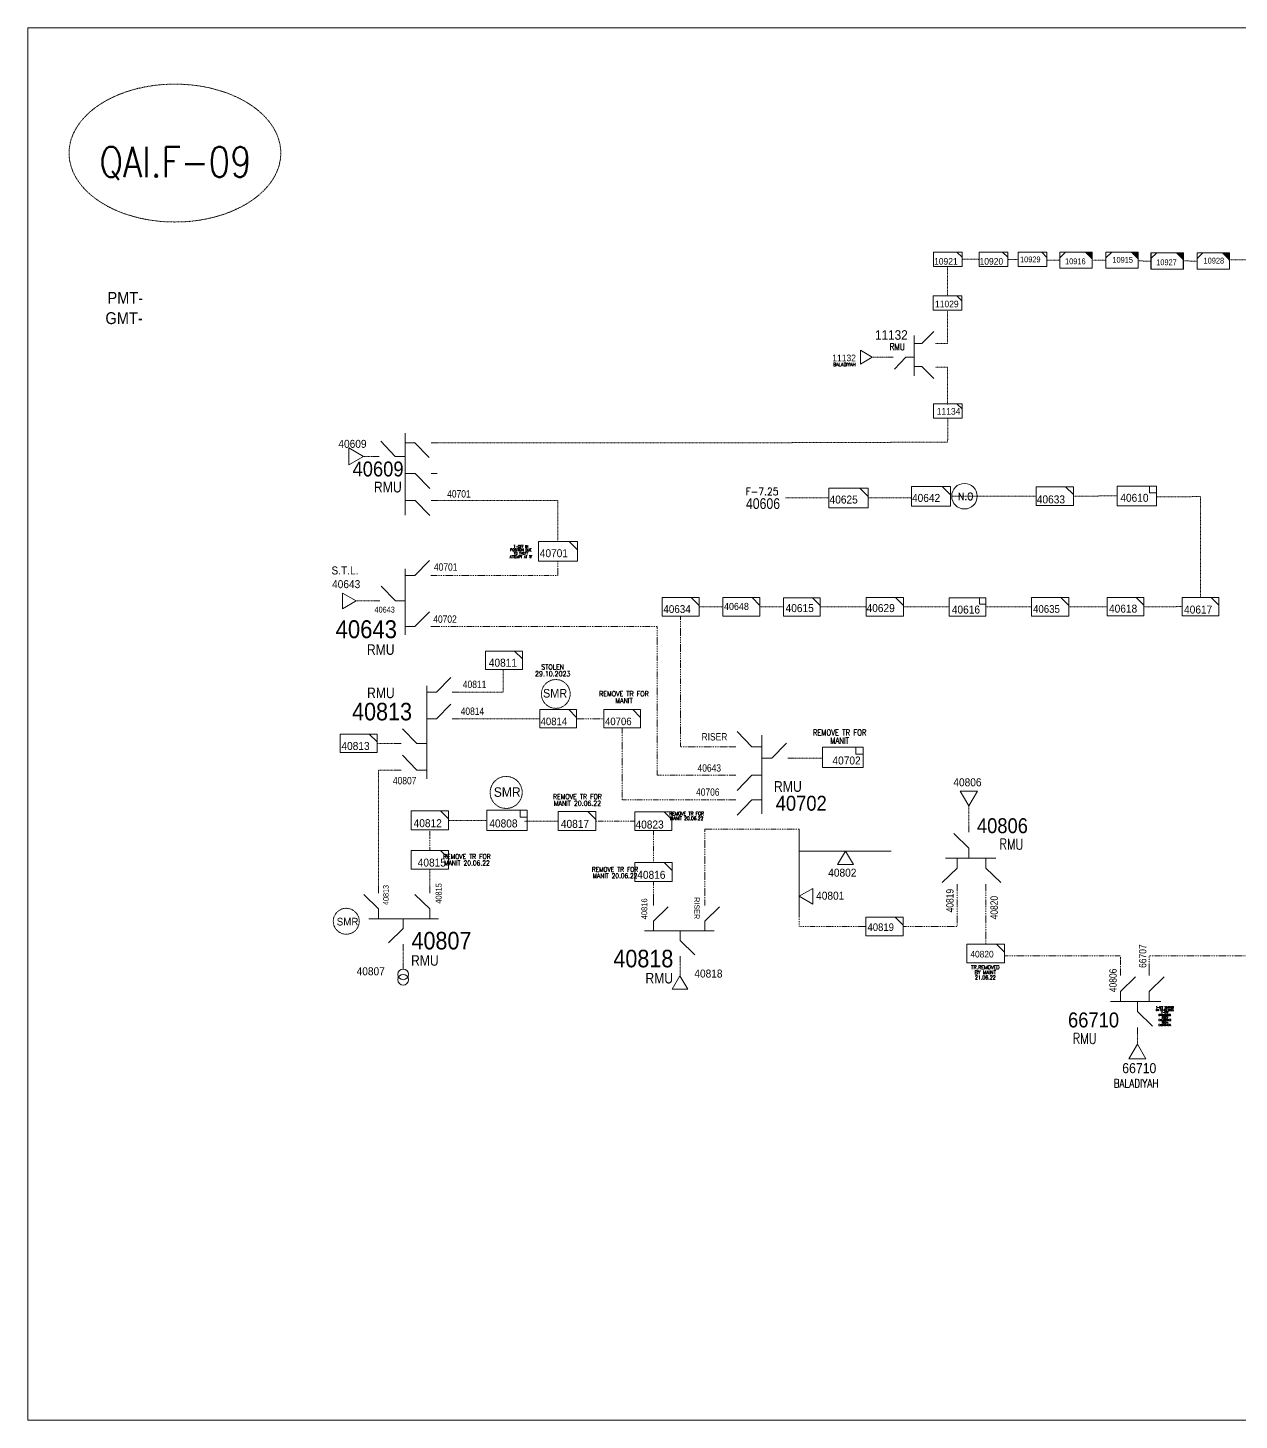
# Model space of a CAD drawing. Header units: metres. Extents: x 65984 to 144644, y -19036 to 23726.
# Drawn here: x 93882 to 94782, y 4681 to 5716 of the extents above; entities that cross this region are included whole.
import ezdxf
from ezdxf.enums import TextEntityAlignment as Align

# ---------------------------------------------------------------- set-up
doc = ezdxf.new("R2010")
doc.units = ezdxf.units.M
doc.header["$MEASUREMENT"] = 0
doc.linetypes.add('DGN Style 3', pattern=[0.013877, 0, -0.013877])
doc.linetypes.add('DGN Style 4', pattern=[1.6, 0.8, -0.4, 0, -0.4])
doc.layers.get('0').update_dxf_attribs({"color": 95, "lineweight": 40})
for name, color, linetype, lineweight in [('d_eos', 111, 'Continuous', 40), ('d_eos no', 121, 'Continuous', 40), ('d_oh branch', 94, 'Continuous', 40), ('d_switch', 95, 'Continuous', 40), ('d_tf', 1, 'Continuous', 40), ('d_tf no', 6, 'Continuous', 40), ('d_tf_200', 1, 'Continuous', 40), ('d_ug cable', 95, 'Continuous', 40), ('d_unit sub', 7, 'Continuous', 40), ('FDR  2  02', 36, 'Continuous', 40), ('FDR  2  19', 172, 'Continuous', 40), ('fedr no', 95, 'Continuous', 40), ('Level 37', 7, 'Continuous', 0), ('O H MAIN FEEDER', 4, 'Continuous', 100), ('SW N O', 114, 'Continuous', 30)]:
    doc.layers.add(name, color=color, linetype=linetype, lineweight=lineweight)
doc.styles.add('Style-Arial', font='arial.ttf')
doc.styles.add('Style-ENGINEERING', font='ENGINEERING.shx')
doc.styles.add('Style-msdefault', font='msdefault.shx')
doc.styles.add('Style-STANDARD', font='STANDARD.shx')

# ---------------------------------------------------------------- blocks, each defined once
blk = doc.blocks.new('TF3')
at = {"color": 0, "linetype": 'ByBlock', "lineweight": -2}
for p, q in [((11.3, 9), (18.3, 9)), ((18.3, 9), (18.3, 2))]:
    blk.add_line(p, q, dxfattribs=at)
at = {"color": 0, "linetype": 'ByBlock', "lineweight": -2, "flags": 128}
blk.add_lwpolyline([(18.3, 2), (11.3, 2), (11.3, 9)], dxfattribs=at)
at = {"color": 0, "linetype": 'ByBlock', "lineweight": -2}
blk.add_3dface([(-21.7, 9), (18.3, 9), (18.3, -11), (-21.7, -11)], dxfattribs=at)
blk = doc.blocks.new('*U1301')
at = {"layer": 'd_unit sub', "color": 1, "linetype": 'Continuous', "lineweight": 13}
for p, q in [((-9.2, 4.61), (9.19, 4.61)), ((-9.2, -4.58), (-9.2, 4.61)), ((9.19, 0.73), (5.31, 4.61)), ((5.97, 4.61), (9.19, 4.61)), ((9.19, 4.61), (9.19, 1.4)), ((9.19, 4.61), (9.19, -4.58)), ((9.19, -4.58), (-9.2, -4.58))]:
    blk.add_line(p, q, dxfattribs=at)
blk = doc.blocks.new('*U1220')
at = {"layer": 'd_unit sub', "color": 2, "linetype": 'Continuous', "lineweight": 13}
for p, q in [((-9.2, 4.61), (9.19, 4.61)), ((-9.2, -4.58), (-9.2, 4.61)), ((9.19, 0.73), (5.31, 4.61)), ((5.97, 4.61), (9.19, 4.61)), ((9.19, 4.61), (9.19, 1.4)), ((9.19, 4.61), (9.19, -4.58)), ((9.19, -4.58), (-9.2, -4.58))]:
    blk.add_line(p, q, dxfattribs=at)
blk = doc.blocks.new('TFU_94')
at = {"layer": 'd_tf_200', "color": 1, "linetype": 'Continuous', "lineweight": 13}
blk.add_line((0, 10), (0, 0), dxfattribs=at)
for centre in [(0, 30), (0, 20)]:
    blk.add_circle(centre, 10, dxfattribs=at)
blk = doc.blocks.new('TRA1_1602')
at = {"layer": 'd_tf', "color": 1, "linetype": 'Continuous', "lineweight": 13, "ltscale": 0.000594393, "flags": 128}
blk.add_lwpolyline([(10.1, -17), (0.1, 0), (-9.9, -17)], close=True, dxfattribs=at)
blk = doc.blocks.new('TRA1_1601')
at = {"layer": 'd_tf', "color": 1, "linetype": 'Continuous', "lineweight": 13, "ltscale": 0.000594393, "xscale": 1.000046566207833, "yscale": 1.000046566207833, "zscale": 1.000046566207833, "rotation": 180}
blk.add_blockref('TRA1_1602', (0, 0), dxfattribs=at)
blk = doc.blocks.new('TRA1_1604')
at = {"layer": 'd_tf', "color": 1, "linetype": 'Continuous', "lineweight": 13, "ltscale": 0.000594393, "flags": 128}
blk.add_lwpolyline([(10.1, -17), (0.1, 0), (-9.9, -17)], close=True, dxfattribs=at)
blk = doc.blocks.new('TRA1_1603')
at = {"layer": 'd_tf', "color": 1, "linetype": 'Continuous', "lineweight": 13, "ltscale": 0.000594393, "xscale": 1.000046566207833, "yscale": 1.000046566207833, "zscale": 1.000046566207833, "rotation": 180}
blk.add_blockref('TRA1_1604', (0, 0), dxfattribs=at)
blk = doc.blocks.new('TRA1_1606')
at = {"layer": 'd_tf', "color": 1, "linetype": 'Continuous', "lineweight": 13, "ltscale": 0.000577635, "extrusion": (0, 0, -1), "flags": 128}
blk.add_lwpolyline([(-10, -17), (0, 0), (10, -17)], close=True, dxfattribs=at)
blk = doc.blocks.new('TRA1_1605')
at = {"layer": 'd_tf', "color": 1, "linetype": 'Continuous', "lineweight": 13, "ltscale": 0.000577635, "xscale": 1.000046566207836, "yscale": 1.000046566207836, "zscale": 1.000046566207836, "rotation": 180}
blk.add_blockref('TRA1_1606', (0, 0), dxfattribs=at)
blk = doc.blocks.new('*U3155')
at = {"layer": 'd_unit sub', "color": 1, "linetype": 'Continuous', "lineweight": 13}
for p, q in [((-9.2, 4.59), (9.19, 4.59)), ((-9.2, -4.6), (-9.2, 4.59)), ((9.19, 0.71), (5.31, 4.59)), ((5.97, 4.59), (9.19, 4.59)), ((9.19, 4.59), (9.19, 1.38)), ((9.19, 4.59), (9.19, -4.6)), ((9.19, -4.6), (-9.2, -4.6))]:
    blk.add_line(p, q, dxfattribs=at)
at = {"layer": 'd_unit sub', "color": 1, "linetype": 'Continuous', "lineweight": 13, "flags": 128}
blk.add_lwpolyline([(9.19, 0.71), (9.19, 4.59), (5.31, 4.59)], close=True, dxfattribs=at)
blk = doc.blocks.new('TRA1_1608')
at = {"layer": 'd_tf', "color": 20, "linetype": 'Continuous', "lineweight": 13, "ltscale": 0.000594129, "flags": 128}
blk.add_lwpolyline([(10, -17), (0, 0), (-10, -17)], close=True, dxfattribs=at)
blk = doc.blocks.new('TRA1_1607')
at = {"layer": 'd_tf', "color": 20, "linetype": 'Continuous', "lineweight": 13, "ltscale": 0.000594129, "xscale": 1.000046566207833, "yscale": 1.000046566207833, "zscale": 1.000046566207833, "rotation": 180}
blk.add_blockref('TRA1_1608', (0, 0), dxfattribs=at)
blk = doc.blocks.new('TRA1_1610')
at = {"layer": 'd_tf', "color": 1, "linetype": 'Continuous', "lineweight": 13, "ltscale": 0.000577635, "extrusion": (0, 0, -1), "flags": 128}
blk.add_lwpolyline([(-10, -17), (0, 0), (10, -17)], close=True, dxfattribs=at)
blk = doc.blocks.new('TRA1_1609')
at = {"layer": 'd_tf', "color": 1, "linetype": 'Continuous', "lineweight": 13, "ltscale": 0.000577635, "xscale": 1.000046566207837, "yscale": 1.000046566207837, "zscale": 1.000046566207837, "rotation": 180}
blk.add_blockref('TRA1_1610', (0, 0), dxfattribs=at)
blk = doc.blocks.new('TF_8')
at = {"color": 0, "linetype": 'ByBlock', "lineweight": -2}
blk.add_line((6.3, 4.95), (9.9, 1.35), dxfattribs=at)
blk.add_3dface([(-10.1, 4.95), (9.9, 4.95), (9.9, -5.05), (-10.1, -5.05)], dxfattribs=at)
blk = doc.blocks.new('*U4229')
at = {"layer": 'FDR  2  02', "color": 1, "linetype": 'Continuous', "lineweight": 13, "flags": 128}
blk.add_lwpolyline([(8.11, 4.05), (8.11, 1.12), (5.18, 4.05)], close=True, dxfattribs=at)
at = {"layer": 'd_unit sub', "color": 1, "linetype": 'Continuous', "lineweight": 13, "xscale": 0.810848306647485, "yscale": 0.810848306647485, "zscale": 0.4828987324834715, "rotation": 359.9999999999999}
blk.add_blockref('TF_8', (0.08, 0.04), dxfattribs=at)
blk = doc.blocks.new('*U4231')
at = {"layer": 'd_unit sub', "color": 1, "linetype": 'Continuous', "lineweight": 13, "flags": 128}
for points in [[(-9.48, 1.38), (-6.07, 4.73), (-9.48, 4.73)], [(9.49, 1.32), (6.02, 4.73), (9.5, 4.73)]]:
    blk.add_lwpolyline(points, close=True, dxfattribs=at)
at = {"layer": 'd_unit sub', "color": 1, "linetype": 'Continuous', "lineweight": 13, "xscale": 0.94866334575076, "yscale": 0.94866334575076, "zscale": 0.7148278923113047, "rotation": 359.9999999999999}
blk.add_blockref('TF_8', (0.1, 0.04), dxfattribs=at)
blk = doc.blocks.new('*U4232')
at = {"layer": 'd_unit sub', "color": 1, "linetype": 'Continuous', "lineweight": 13}
for p, q in [((-9.2, 4.59), (9.19, 4.59)), ((-9.2, -4.6), (-9.2, 4.59)), ((9.19, 0.71), (5.31, 4.59)), ((5.97, 4.59), (9.19, 4.59)), ((9.19, 4.59), (9.19, 1.38)), ((9.19, 4.59), (9.19, -4.6)), ((9.19, -4.6), (-9.2, -4.6))]:
    blk.add_line(p, q, dxfattribs=at)
at = {"layer": 'd_unit sub', "color": 1, "linetype": 'Continuous', "lineweight": 13, "flags": 128}
blk.add_lwpolyline([(9.19, 0.71), (9.19, 4.59), (5.31, 4.59)], close=True, dxfattribs=at)
at = {"layer": 'd_unit sub', "color": 1, "linetype": 'Continuous', "lineweight": 13}
blk.add_solid([(9.19, 0.71), (9.19, 4.59), (5.31, 4.59)], dxfattribs=at)
blk = doc.blocks.new('*U1430')
at = {"layer": 'SW N O', "color": 3, "lineweight": 13}
blk.add_circle((0, 0), 16.8, dxfattribs=at)
at = {"layer": 'SW N O', "color": 3, "lineweight": 13, "style": 'Style-STANDARD'}
blk.add_text('N.O', height=9.6, dxfattribs=at).set_placement((1.7, -0.2), align=Align.MIDDLE_CENTER)
blk = doc.blocks.new('TRA1_1612')
at = {"layer": 'd_tf', "color": 1, "linetype": 'Continuous', "lineweight": 13, "ltscale": 0.000462108, "extrusion": (0, 0, -1), "flags": 128}
blk.add_lwpolyline([(-10, -17), (0, 0), (10, -17)], close=True, dxfattribs=at)
blk = doc.blocks.new('TRA1_1611')
at = {"layer": 'd_tf', "color": 1, "linetype": 'Continuous', "lineweight": 13, "ltscale": 0.000462108, "xscale": 1.000046566207836, "yscale": 1.000046566207836, "zscale": 1.000046566207836, "rotation": 180}
blk.add_blockref('TRA1_1612', (0, 0), dxfattribs=at)

msp = doc.modelspace()

# ---------------------------------------------------------------- linework, layer by layer
at = {"color": 1, "linetype": 'DGN Style 4', "lineweight": 13}
for p, q in [((94289.4, 5202.8), (94309.8, 5202.8)), ((94180.4, 5104.9), (94180.4, 5120.3)), ((94346.7, 5095.7), (94346.7, 5119.7)), ((94346.7, 5068.5), (94346.7, 5081.8)), ((94593.8, 5075.3), (94593.8, 5035.2))]:
    msp.add_line(p, q, dxfattribs=at)
at = {"color": 1, "linetype": 'DGN Style 4', "lineweight": 13, "flags": 128}
for points in [[(94275.7, 5319.9), (94275.7, 5309.3), (94185.5, 5309.3)], [(94403.6, 5182), (94366.9, 5182), (94366.9, 5274.1), (94366.9, 5279)], [(94185.5, 5271.3), (94349.4, 5271.3), (94349.4, 5160.7), (94403.6, 5160.7)], [(94323.4, 5195.9), (94323.4, 5142.4), (94403.6, 5142.4)], [(94303.8, 5126.7), (94332.9, 5126.7)], [(94455.1, 5120.6), (94384.9, 5120.6), (94384.9, 5068.5)], [(94572.5, 5075.3), (94572.5, 5048.2), (94532.4, 5048.2)], [(94504.5, 5048.2), (94455.1, 5048.2), (94455.1, 5055)], [(94694, 5016.3), (94694, 5026.4), (94607.8, 5026.4)]]:
    msp.add_lwpolyline(points, dxfattribs=at)
at = {"color": 240, "linetype": 'DGN Style 4', "lineweight": 13, "flags": 128}
msp.add_lwpolyline([(94978.5, 5016.3), (94978.5, 5026.4), (94715.3, 5026.4), (94715.3, 5016.3)], dxfattribs=at)
at = {"layer": 'd_eos', "color": 7, "linetype": 'Continuous', "lineweight": 13, "ltscale": 0.815647}
for p, q in [((94540.5, 5487.7), (94540.5, 5457.8)), ((94546.4, 5481.7), (94555.1, 5490.6)), ((94540.5, 5481.7), (94546.4, 5481.7)), ((94525, 5471.6), (94521.4, 5471.6)), ((94534.5, 5471.6), (94525.9, 5462.6)), ((94540.5, 5471.6), (94534.5, 5471.6)), ((94540.5, 5464.6), (94546.4, 5464.6)), ((94546.4, 5464.6), (94555.1, 5455.7))]:
    msp.add_line(p, q, dxfattribs=at)
at = {"layer": 'd_eos', "color": 7, "linetype": 'Continuous', "lineweight": 13, "ltscale": 1.019559}
for p, q in [((94162.2, 5354), (94162.1, 5415)), ((94154.7, 5397.8), (94143.9, 5409)), ((94162.1, 5407.9), (94169.6, 5407.9)), ((94169, 5408.1), (94179.9, 5396.9)), ((94181.5, 5407.9), (94186, 5407.9)), ((94142.8, 5397.8), (94138.3, 5397.8)), ((94162.1, 5397.8), (94154.7, 5397.8)), ((94162.2, 5385.2), (94169.6, 5385.2)), ((94169.6, 5385.2), (94180.4, 5374)), ((94181.5, 5385.2), (94186, 5385.2)), ((94162.2, 5365), (94169.6, 5365)), ((94169.6, 5365), (94180.4, 5353.8)), ((94181.5, 5365), (94186, 5365)), ((94420, 5182), (94409.1, 5193.2)), ((94427.4, 5132.1), (94427.4, 5190.6)), ((94408.1, 5182), (94403.6, 5182)), ((94427.4, 5182), (94420, 5182)), ((94434.8, 5173.4), (94445.7, 5184.6)), ((94427.4, 5173.4), (94434.8, 5173.4)), ((94446.7, 5173.4), (94451.2, 5173.4)), ((94408.1, 5160.7), (94403.6, 5160.7)), ((94420, 5160.7), (94409.1, 5149.5)), ((94427.4, 5160.7), (94420, 5160.7)), ((94408.1, 5142.4), (94403.6, 5142.4)), ((94420, 5142.4), (94409.1, 5131.2)), ((94427.4, 5142.4), (94420, 5142.4)), ((94581.2, 5106.6), (94570, 5117.5)), ((94581.2, 5118.5), (94581.2, 5123)), ((94581.2, 5099.2), (94581.2, 5106.6)), ((94601.4, 5099.2), (94564, 5099.2)), ((94572.5, 5099.2), (94572.5, 5091.7)), ((94593.8, 5099.2), (94593.8, 5091.7)), ((94572.5, 5091.7), (94561.3, 5080.9)), ((94593.8, 5091.7), (94605, 5080.9)), ((94572.5, 5079.9), (94572.5, 5075.3)), ((94593.8, 5079.9), (94593.8, 5075.3)), ((94694, 5011.8), (94694, 5016.3)), ((94694, 4999.9), (94705.2, 5010.8)), ((94715.3, 5011.8), (94715.3, 5016.3)), ((94715.3, 4999.9), (94726.5, 5010.8)), ((94694, 4992.5), (94694, 4999.9)), ((94715.3, 4992.5), (94715.3, 4999.9)), ((94686.5, 4992.5), (94723.9, 4992.5)), ((94706.6, 4992.5), (94706.6, 4985.1)), ((94706.6, 4985.1), (94717.8, 4974.2)), ((94706.6, 4973.2), (94706.6, 4968.7))]:
    msp.add_line(p, q, dxfattribs=at)
at = {"layer": 'd_eos', "color": 20, "linetype": 'Continuous', "lineweight": 13, "ltscale": 0.999167}
for p, q in [((94162.2, 5314.1), (94162.2, 5265.2)), ((94169.4, 5309.3), (94180.1, 5320.3)), ((94154.9, 5290.3), (94144.2, 5301.3)), ((94162.2, 5309.3), (94169.4, 5309.3)), ((94143.2, 5290.3), (94138.8, 5290.3)), ((94162.2, 5290.3), (94154.9, 5290.3)), ((94169.4, 5271.3), (94180.1, 5282.3)), ((94162.2, 5271.3), (94169.4, 5271.3))]:
    msp.add_line(p, q, dxfattribs=at)
at = {"layer": 'd_eos', "color": 36, "linetype": 'Continuous', "lineweight": 13, "ltscale": 0.999167}
for p, q in [((94181.1, 5309.3), (94185.5, 5309.3)), ((94181.1, 5271.3), (94185.5, 5271.3))]:
    msp.add_line(p, q, dxfattribs=at)
at = {"layer": 'd_eos', "color": 7, "linetype": 'Continuous', "lineweight": 13, "ltscale": 0.999167}
for p, q in [((94178.1, 5227.2), (94178.1, 5158)), ((94185.3, 5222.4), (94196, 5233.4)), ((94178.1, 5222.4), (94185.3, 5222.4)), ((94197, 5222.4), (94201.4, 5222.4)), ((94185.3, 5202.8), (94196, 5213.7)), ((94178.1, 5202.8), (94185.3, 5202.8)), ((94197, 5202.8), (94201.4, 5202.8)), ((94170.8, 5184.4), (94160.1, 5195.3)), ((94159.1, 5184.4), (94154.7, 5184.4)), ((94170.8, 5164.6), (94160.1, 5175.6)), ((94178.1, 5184.4), (94170.8, 5184.4)), ((94159.1, 5164.6), (94154.7, 5164.6)), ((94178.1, 5164.6), (94170.8, 5164.6)), ((94346.7, 5064), (94346.7, 5068.5)), ((94346.7, 5052.4), (94357.7, 5063)), ((94384.9, 5064), (94384.9, 5068.5)), ((94384.9, 5052.4), (94395.8, 5063)), ((94346.7, 5045.1), (94346.7, 5052.4)), ((94384.9, 5045.1), (94384.9, 5052.4)), ((94391.9, 5045.1), (94340.1, 5045.1)), ((94366.5, 5045.1), (94366.5, 5037.8)), ((94366.5, 5037.8), (94377.4, 5027.2)), ((94366.5, 5026.2), (94366.5, 5021.8))]:
    msp.add_line(p, q, dxfattribs=at)
at = {"layer": 'd_eos', "color": 2, "linetype": 'Continuous', "lineweight": 13, "ltscale": 0.999167}
for p, q in [((94142.3, 5061.4), (94131.3, 5072)), ((94142.3, 5073.1), (94142.3, 5077.5)), ((94180.4, 5061.4), (94169.4, 5072)), ((94180.4, 5073.1), (94180.4, 5077.5)), ((94135.2, 5054.1), (94187, 5054.1)), ((94142.3, 5054.1), (94142.3, 5061.4)), ((94160.6, 5054.1), (94160.6, 5046.9)), ((94180.4, 5054.1), (94180.4, 5061.4)), ((94160.6, 5046.9), (94149.7, 5036.2)), ((94160.6, 5035.2), (94160.6, 5030.8))]:
    msp.add_line(p, q, dxfattribs=at)
at = {"layer": 'd_oh branch', "color": 1, "linetype": 'Continuous', "lineweight": 13}
msp.add_line((94523.6, 5104.2), (94455.1, 5104.2), dxfattribs=at)
at = {"layer": 'd_ug cable', "color": 1, "linetype": 'DGN Style 3', "lineweight": 13}
for p, q in [((94565.3, 5517.2), (94565.4, 5539.1)), ((94588.8, 5544.3), (94576.3, 5544.4)), ((94617.9, 5544.2), (94610.2, 5544.2)), ((94648.9, 5543.7), (94639.4, 5543.7)), ((94683.2, 5543.7), (94673.7, 5543.7)), ((94716.7, 5543), (94707.2, 5543.1)), ((94751, 5543), (94741.5, 5543.1)), ((94774.4, 5543.9), (94790.5, 5543.9)), ((94565.3, 5481.8), (94565.4, 5505.7)), ((94556.2, 5481.8), (94565.3, 5481.8)), ((94556.4, 5464.1), (94565.5, 5464.1)), ((94565.5, 5436.5), (94565.5, 5464.1)), ((94565.5, 5408.4), (94565.6, 5426.3)), ((94445, 5366.9), (94477.2, 5366.9)), ((94506.3, 5366.9), (94538.6, 5366.9)), ((94568.6, 5368.2), (94631.3, 5368.3)), ((94659, 5368.3), (94691.6, 5368.4)), ((94720.8, 5367.7), (94753.5, 5367.9)), ((94627.9, 5286), (94594, 5286)), ((94472.5, 5173.4), (94450.6, 5173.4)), ((94222.6, 5127.2), (94194.3, 5127.2)), ((94275.9, 5126.7), (94250.5, 5126.7)), ((94180.4, 5077.5), (94180.4, 5090.9)), ((94366.5, 5011.7), (94366.5, 5021.8))]:
    msp.add_line(p, q, dxfattribs=at)
at = {"layer": 'd_ug cable', "color": 36, "linetype": 'DGN Style 3', "lineweight": 13}
for p, q in [((94753.5, 5367.9), (94753.5, 5292.9)), ((94380.8, 5285.9), (94398.3, 5286)), ((94425.9, 5286), (94443.5, 5286)), ((94470.8, 5286), (94505, 5286)), ((94655.5, 5286), (94684, 5286)), ((94711.3, 5286), (94739.8, 5286.1))]:
    msp.add_line(p, q, dxfattribs=at)
at = {"layer": 'd_ug cable', "color": 2, "linetype": 'DGN Style 3', "lineweight": 13}
msp.add_line((94160.6, 5020.7), (94160.6, 5030.8), dxfattribs=at)
at = {"layer": 'd_ug cable', "color": 1, "linetype": 'DGN Style 3', "lineweight": 13, "flags": 128}
for points in [[(94186, 5407.9), (94424.4, 5407.9), (94448.1, 5408), (94565.5, 5408.4)], [(94186, 5365), (94275.7, 5365), (94275.7, 5334.9)], [(94141, 5290.3), (94125.6, 5290.3)], [(94566.6, 5286), (94532.6, 5286)], [(94201.4, 5222.4), (94235.1, 5222.4), (94235.1, 5239.1)], [(94262.1, 5202.8), (94201.4, 5202.8)], [(94154.7, 5184.4), (94141.2, 5184.4)], [(94154.7, 5164.6), (94142.3, 5164.6), (94142.3, 5077.5)]]:
    msp.add_lwpolyline(points, dxfattribs=at)
at = {"layer": 'd_ug cable', "color": 2, "linetype": 'DGN Style 3', "lineweight": 13}
for centre, radius in [((94274.1, 5221.2), 10.7), ((94237.2, 5148), 11.9), ((94118.3, 5052.2), 9.64)]:
    msp.add_circle(centre, radius, dxfattribs=at)
at = {"layer": 'FDR  2  19', "color": 1, "linetype": 'DGN Style 3', "lineweight": 13}
for p, q in [((94509.4, 5471.6), (94515.7, 5471.6)), ((94515.7, 5471.6), (94521.9, 5471.6)), ((94131.1, 5397.8), (94138.9, 5397.8)), ((94581.2, 5138), (94581.2, 5130.2)), ((94581.2, 5130.2), (94581.2, 5122.4)), ((94706.6, 4960.9), (94706.6, 4968.7))]:
    msp.add_line(p, q, dxfattribs=at)
at = {"layer": 'fedr no', "color": 82, "linetype": 'DGN Style 3', "lineweight": 13, "true_color": 0x1dc70e}
msp.add_ellipse((93990.9, 5623.3), major_axis=(78.7, 0), ratio=0.651175, dxfattribs=at)
at = {"layer": 'O H MAIN FEEDER', "color": 140, "lineweight": 13, "ltscale": 0.498271, "flags": 128}
msp.add_lwpolyline([(93881.5, 5716.4), (95402.2, 5716.4), (95402.2, 4681.3), (93881.5, 4681.3)], close=True, dxfattribs=at)
at = {"layer": 'O H MAIN FEEDER', "color": 1, "lineweight": 13, "ltscale": 0.779922, "flags": 128}
msp.add_lwpolyline([(94455.1, 5120.6), (94455.1, 5055.1)], dxfattribs=at)

# ---------------------------------------------------------------- block references
at = {"layer": 'd_tf', "color": 1, "linetype": 'Continuous', "lineweight": 13, "ltscale": 0.000462108, "extrusion": (0, 0, -1), "xscale": 0.5111040000000003, "yscale": 0.5111040000000003, "zscale": 0.5111040000000003, "rotation": 270.0000000000167}
msp.add_blockref('TRA1_1611', (-94509.4, 5471.6), dxfattribs=at)
at = {"layer": 'd_tf', "color": 1, "linetype": 'Continuous', "lineweight": 13, "ltscale": 0.000577635, "extrusion": (0, 0, -1)}
for name, p, xscale, yscale, zscale, rotation in [('TRA1_1609', (-94131.1, 5397.8), 0.6388800000000001, 0.6388800000000001, 0.6388800000000001, 270), ('TRA1_1605', (-94581.2, 5138), 0.6388800000000003, 0.6388800000000003, 0.6388800000000003, 1.664895227791483e-11)]:
    msp.add_blockref(name, p, dxfattribs=dict(at, xscale=xscale, yscale=yscale, zscale=zscale, rotation=rotation))
at = {"layer": 'd_tf', "color": 20, "linetype": 'Continuous', "lineweight": 13, "ltscale": 0.000594129, "xscale": 0.5909639999999998, "yscale": 0.5909639999999998, "zscale": 0.5909639999999998, "rotation": 89.99962565147203}
msp.add_blockref('TRA1_1607', (94125.6, 5290.3), dxfattribs=at)
at = {"layer": 'd_tf', "color": 1, "linetype": 'Continuous', "lineweight": 13, "ltscale": 0.000594393}
for name, p, xscale, yscale, zscale, rotation in [('TRA1_1601', (94489.4, 5104.4), 0.590964, 0.590964, 0.590964, 180), ('TRA1_1601', (94455.2, 5070.7), 0.590964, 0.590964, 0.590964, 269.9999999999999), ('TRA1_1603', (94366.4, 5011.7), 0.5909640000000005, 0.5909640000000005, 0.5909640000000005, 179.9996256514894)]:
    msp.add_blockref(name, p, dxfattribs=dict(at, xscale=xscale, yscale=yscale, zscale=zscale, rotation=rotation))
at = {"layer": 'd_tf', "color": 1, "linetype": 'Continuous', "lineweight": 13, "ltscale": 0.000577635, "xscale": 0.6388800000000001, "yscale": 0.6388800000000001, "zscale": 0.6388800000000001, "rotation": 180}
msp.add_blockref('TRA1_1609', (94706.6, 4960.8), dxfattribs=at)
at = {"layer": 'd_tf_200', "color": 1, "linetype": 'Continuous', "lineweight": 13, "extrusion": (0, 0, -1), "xscale": 0.3993000000000001, "yscale": 0.3993000000000001, "zscale": 0.3993000000000001, "rotation": 180.0000000000019}
msp.add_blockref('TFU_94', (-94160.6, 5020.7), dxfattribs=at)
at = {"layer": 'd_unit sub', "color": 1, "linetype": 'Continuous', "lineweight": 13}
for name, p, xscale, yscale, zscale in [('*U4229', (94565.6, 5544.4), 1.314131816563898, 1.314131816563898, 1.314131816563898), ('*U4229', (94599.5, 5544.4), 1.314131816563898, 1.314131816563898, 1.314131816563898), ('*U4229', (94628.7, 5544.2), 1.314131816563898, 1.314131816563898, 1.314131816563898), ('*U4231', (94660.9, 5543.7), 1.269176084501972, 1.269176084501972, 1.269176084501972), ('*U4232', (94661, 5543.7), 1.309202057597985, 1.309202057597985, 1.309202057597985), ('*U4231', (94695.2, 5543.7), 1.269176084501972, 1.269176084501972, 1.269176084501972), ('*U4232', (94695.2, 5543.7), 1.309202057597985, 1.309202057597985, 1.309202057597985), ('*U4231', (94728.7, 5543.1), 1.269176084501972, 1.269176084501972, 1.269176084501972), ('*U4232', (94728.8, 5543.1), 1.309202057597985, 1.309202057597985, 1.309202057597985), ('*U4231', (94763, 5543.1), 1.269176084501972, 1.269176084501972, 1.269176084501972), ('*U4232', (94763, 5543.1), 1.309202057597985, 1.309202057597985, 1.309202057597985), ('*U4229', (94565.4, 5511.9), 1.314131816563898, 1.314131816563898, 1.314131816563898), ('*U4229', (94565.6, 5431.6), 1.314131816563898, 1.314131816563898, 1.314131816563898), ('*U3155', (94491.8, 5366.9), 1.582557596372201, 1.582557596372201, 1.582557596372201), ('*U3155', (94553.1, 5368.2), 1.582557596372201, 1.582557596372201, 1.582557596372201), ('*U3155', (94645.2, 5368.3), 1.501316909533992, 1.501316909533992, 1.501316909533992), ('*U3155', (94275.7, 5327.2), 1.582557596372201, 1.582557596372201, 1.582557596372201), ('*U3155', (94366.9, 5285.9), 1.501316909533992, 1.501316909533992, 1.501316909533992), ('*U3155', (94412.1, 5286), 1.494607276217794, 1.494607276217794, 1.494607276217794), ('*U1301', (94457.1, 5285.9), 1.4869932, 1.4869932, 1.4869932), ('*U3155', (94518.8, 5286), 1.501316909533992, 1.501316909533992, 1.501316909533992), ('*U3155', (94641.7, 5286), 1.501316909533992, 1.501316909533992, 1.501316909533992), ('*U1301', (94697.7, 5286), 1.4869932, 1.4869932, 1.4869932), ('*U1301', (94753.5, 5286), 1.4869932, 1.4869932, 1.4869932), ('*U1301', (94235.6, 5246.2), 1.4869932, 1.4869932, 1.4869932), ('*U1301', (94323.4, 5202.7), 1.4869932, 1.4869932, 1.4869932), ('TF3', (94488.8, 5174.8), 0.753924429496743, 0.753924429496743, 0.1934238209854397), ('*U1301', (94180.4, 5127.2), 1.514589030904358, 1.514589030904358, 1.514589030904358), ('*U1301', (94289.9, 5126.7), 1.514589030904358, 1.514589030904358, 1.514589030904358), ('*U3155', (94346.7, 5126.7), 1.501316909533992, 1.501316909533992, 1.501316909533992), ('*U1301', (94346.7, 5088.8), 1.514589030904358, 1.514589030904358, 1.514589030904358), ('*U1301', (94518.5, 5048.2), 1.514589030904358, 1.514589030904358, 1.514589030904358), ('*U1301', (94593.8, 5028.2), 1.514589030904358, 1.514589030904358, 1.514589030904358)]:
    msp.add_blockref(name, p, dxfattribs=dict(at, xscale=xscale, yscale=yscale, zscale=zscale))
for name, p, xscale, yscale, zscale, rotation in [('TF3', (94707.4, 5369.2), 0.7305058978778719, 0.7305058978778719, 0.1934238209854397, 359.9999999999999), ('TF3', (94581.4, 5286.6), 0.6837627148677988, 0.6837627148677988, 0.1934238209854397, 359.9999999999999), ('*U1301', (94127.5, 5184.4), 1.486993200000001, 1.486993200000001, 1.486993200000001, 0.000369381596468422), ('*U1301', (94180.4, 5097.9), 1.514589030904358, 1.514589030904358, 1.514589030904358, 359.9996306184166)]:
    msp.add_blockref(name, p, dxfattribs=dict(at, xscale=xscale, yscale=yscale, zscale=zscale, rotation=rotation))
at = {"layer": 'd_unit sub', "color": 2, "linetype": 'Continuous', "lineweight": 13, "xscale": 1.4869932, "yscale": 1.4869932, "zscale": 1.4869932}
msp.add_blockref('*U1220', (94275.8, 5202.7), dxfattribs=at)
at = {"layer": 'd_unit sub', "color": 2, "linetype": 'Continuous', "lineweight": 13, "xscale": 0.747415465370699, "yscale": 0.747415465370699, "zscale": 0.1934238209854397, "rotation": 359.9999999999999}
msp.add_blockref('TF3', (94239.1, 5128), dxfattribs=at)
at = {"layer": 'SW N O', "color": 3, "lineweight": 13, "xscale": 0.5649762832302067, "yscale": 0.5649762832302067, "zscale": 0.5649762832302067}
msp.add_blockref('*U1430', (94578, 5368.2), dxfattribs=at)

# ---------------------------------------------------------------- texts
at = {"layer": 'd_eos no', "color": 7, "linetype": 'Continuous', "lineweight": 13, "style": 'Style-Arial', "width": 0.88}
for s, p in [('PMT-', (93940.7, 5520.1)), ('GMT-', (93939.2, 5505))]:
    msp.add_text(s, height=8.84, dxfattribs=at).set_placement(p, align=Align.TOP_LEFT)
at = {"layer": 'd_eos no', "color": 7, "linetype": 'Continuous', "lineweight": 13, "ltscale": 0.768, "style": 'Style-Arial', "width": 0.88}
msp.add_text('11132', height=7.11, dxfattribs=at).set_placement((94535.8, 5491.6), align=Align.TOP_RIGHT)
at = {"layer": 'd_eos no', "color": 7, "linetype": 'Continuous', "lineweight": 13, "ltscale": 1.2, "style": 'Style-Arial', "width": 0.88}
for s, height, p in [('40609', 11.1, (94160.9, 5394)), ('40813', 13.04, (94167.2, 5214.6)), ('40702', 11.1, (94475.6, 5145.5)), ('40806', 11.1, (94625.2, 5128.8))]:
    msp.add_text(s, height=height, dxfattribs=at).set_placement(p, align=Align.TOP_RIGHT)
for s, height, p in [('40643', 13.34, (94110.4, 5276)), ('66710', 11.1, (94655, 4984.4))]:
    msp.add_text(s, height=height, dxfattribs=at).set_placement(p, align=Align.TOP_LEFT)
at = {"layer": 'd_eos no', "color": 2, "linetype": 'Continuous', "lineweight": 13, "ltscale": 1.2, "style": 'Style-Arial', "width": 0.88}
msp.add_text('40807', height=13.04, rotation=360, dxfattribs=at).set_placement((94166.8, 5044.3), align=Align.TOP_LEFT)
at = {"layer": 'd_eos no', "color": 7, "linetype": 'Continuous', "lineweight": 13, "ltscale": 1.2, "style": 'Style-Arial', "width": 0.88}
msp.add_text('40818', height=13.04, rotation=359.9996, dxfattribs=at).set_placement((94361.5, 5031), align=Align.TOP_RIGHT)
at = {"layer": 'd_switch', "color": 1, "linetype": 'Continuous', "lineweight": 13, "ltscale": 1.2, "style": 'Style-ENGINEERING', "width": 0.857143}
for s, rotation, p in [('40701', 360, (94210.8, 5372.7)), ('66707', 90, (94707.8, 5035))]:
    msp.add_text(s, height=5.48, rotation=rotation, dxfattribs=at).set_placement(p, align=Align.TOP_RIGHT)
at = {"layer": 'd_switch', "color": 20, "linetype": 'Continuous', "lineweight": 13, "ltscale": 1.2, "style": 'Style-ENGINEERING', "width": 0.857143}
for s, height, p in [('40701', 5.48, (94183.5, 5312.8)), ('40643', 4.36, (94139.3, 5281.7)), ('40702', 5.48, (94183, 5274.1))]:
    msp.add_text(s, height=height, rotation=359.9996, dxfattribs=at).set_placement(p)
at = {"layer": 'd_switch', "color": 121, "linetype": 'Continuous', "lineweight": 13, "ltscale": 1.2, "style": 'Style-ENGINEERING', "width": 0.857143}
for s, p in [('40811', (94205, 5231.1)), ('40814', (94203.4, 5211.1))]:
    msp.add_text(s, height=5.48, dxfattribs=at).set_placement(p, align=Align.TOP_LEFT)
at = {"layer": 'd_switch', "color": 1, "linetype": 'Continuous', "lineweight": 13, "ltscale": 1.2, "style": 'Style-ENGINEERING', "width": 0.857143}
for s, p in [('RISER', (94382.5, 5192.1)), ('40643', (94379.5, 5168.9)), ('40706', (94378.4, 5151))]:
    msp.add_text(s, height=5.48, dxfattribs=at).set_placement(p, align=Align.TOP_LEFT)
at = {"layer": 'd_switch', "color": 121, "linetype": 'Continuous', "lineweight": 13, "ltscale": 1.2, "style": 'Style-ENGINEERING', "width": 0.857143}
for s, height, rotation, p in [('40807', 5.48, 359.9996, (94153, 5159.5)), ('40813', 4.3, 90, (94145.6, 5064.3)), ('40816', 4.29, 90, (94337.8, 5053.6)), ('RISER', 3.91, 270, (94381, 5070.1))]:
    msp.add_text(s, height=height, rotation=rotation, dxfattribs=at).set_placement(p, align=Align.TOP_LEFT)
msp.add_text('40815', height=4.62, rotation=89.9996, dxfattribs=at).set_placement((94184.7, 5080.5), align=Align.TOP_RIGHT)
at = {"layer": 'd_switch', "color": 1, "linetype": 'Continuous', "lineweight": 13, "ltscale": 1.2, "style": 'Style-ENGINEERING', "width": 0.857143}
for s, rotation, p in [('40819', 89.9996, (94564.4, 5058.8)), ('40820', 89.9996, (94597.3, 5053.6)), ('40806', 90, (94685.7, 4999.5))]:
    msp.add_text(s, height=5.48, rotation=rotation, dxfattribs=at).set_placement(p, align=Align.TOP_LEFT)
at = {"layer": 'd_tf no', "color": 1, "linetype": 'Continuous', "lineweight": 13, "style": 'Style-msdefault', "width": 0.947368}
for s, height, p in [('10921', 4.99, (94555.4, 5545.3)), ('10920', 4.99, (94589.2, 5545.3)), ('10929', 4.34, (94619.3, 5546.4)), ('10916', 4.34, (94652.8, 5545)), ('10915', 4.34, (94688, 5546.1)), ('10927', 4.34, (94720.6, 5544.3)), ('10928', 4.34, (94755.8, 5545.5)), ('11029', 4.99, (94556.1, 5513.6)), ('11132', 4.99, (94479.7, 5473.5)), ('11134', 4.99, (94557.4, 5433.8)), ('40625', 5.95, (94477.7, 5368.7)), ('40642', 5.95, (94539, 5369.9)), ('40633', 5.95, (94631.8, 5368.8)), ('40610', 5.95, (94693.9, 5370)), ('40701', 5.95, (94262.2, 5328.8)), ('40634', 5.78, (94354.1, 5287.2)), ('40648', 5.25, (94399.2, 5288.9)), ('40615', 5.95, (94445, 5288)), ('40629', 5.95, (94505.2, 5288)), ('40616', 5.95, (94568.6, 5286.9)), ('40635', 5.66, (94629, 5287.2)), ('40618', 5.95, (94685.5, 5287.6)), ('40617', 5.95, (94741.3, 5286.9)), ('40811', 5.95, (94224.3, 5247.4)), ('SMR', 6.38, (94264.6, 5224.9)), ('40706', 5.62, (94310.7, 5203.6)), ('SMR', 7.09, (94228, 5151.8)), ('40812', 5.95, (94168.4, 5128.1)), ('40817', 5.95, (94277.9, 5127.6)), ('40823', 5.95, (94333.4, 5127.1)), ('40816', 5.95, (94334.7, 5089.7)), ('40802', 5.95, (94476.7, 5091.3)), ('40801', 5.95, (94467.7, 5074.2)), ('40819', 5.58, (94505.9, 5050.6)), ('40820', 4.91, (94582.4, 5030.2)), ('40807', 5.95, (94126, 5018))]:
    msp.add_text(s, height=height, dxfattribs=at).set_placement(p, align=Align.TOP_LEFT)
for s, p in [('40609', (94133.4, 5410.1)), ('40702', (94500.8, 5174.7)), ('40806', (94590.7, 5158.5))]:
    msp.add_text(s, height=5.95, dxfattribs=at).set_placement(p, align=Align.TOP_RIGHT)
at = {"layer": 'd_tf no', "color": 20, "linetype": 'Continuous', "lineweight": 13, "style": 'Style-msdefault', "width": 0.947368}
for s, p in [('S.T.L.', (94127.4, 5316)), ('40643', (94128.7, 5305.8))]:
    msp.add_text(s, height=5.95, rotation=359.9996, dxfattribs=at).set_placement(p, align=Align.TOP_RIGHT)
at = {"layer": 'd_tf no', "color": 2, "linetype": 'Continuous', "lineweight": 13, "style": 'Style-msdefault', "width": 0.947368}
for s, height, p in [('40814', 5.62, (94262.8, 5203.6)), ('40808', 5.95, (94224.7, 5127.9))]:
    msp.add_text(s, height=height, dxfattribs=at).set_placement(p, align=Align.TOP_LEFT)
at = {"layer": 'd_tf no', "color": 1, "linetype": 'Continuous', "lineweight": 13, "style": 'Style-msdefault', "width": 0.947368}
for s, height, rotation, p in [('40813', 5.95, 0.0004, (94114.7, 5185.5)), ('SMR', 5.74, 359.9996, (94111.2, 5054.8))]:
    msp.add_text(s, height=height, rotation=rotation, dxfattribs=at).set_placement(p, align=Align.TOP_LEFT)
for s, p in [('40815', (94192.4, 5098.8)), ('40818', (94398.1, 5016.3))]:
    msp.add_text(s, height=5.95, rotation=359.9996, dxfattribs=at).set_placement(p, align=Align.TOP_RIGHT)
at = {"layer": 'd_tf no', "color": 1, "linetype": 'Continuous', "lineweight": 13, "ltscale": 1.2, "style": 'Style-msdefault', "width": 0.909091}
msp.add_text('66710', height=7.5, dxfattribs=at).set_placement((94708, 4943), align=Align.MIDDLE_CENTER)
at = {"layer": 'fedr no', "color": 6, "linetype": 'Continuous', "lineweight": 13, "style": 'Style-STANDARD', "width": 0.909091}
msp.add_text('QAI.F-09', height=22.45, dxfattribs=at).set_placement((93991.3, 5616.7), align=Align.MIDDLE_CENTER)
at = {"layer": 'fedr no', "color": 7, "linetype": 'Continuous', "lineweight": 40, "insert": (94427.5, 5371.7), "char_height": 5.49, "attachment_point": 5, "style": 'Style-STANDARD'}
msp.add_mtext('F-7.25', dxfattribs=at)
at = {"layer": 'Level 37', "color": 7, "linetype": 'Continuous', "lineweight": 13, "ltscale": 0.768, "style": 'Style-STANDARD', "width": 0.854701}
msp.add_text('RMU', height=5.1, dxfattribs=at).set_placement((94528, 5479.3), align=Align.MIDDLE_CENTER)
at = {"layer": 'Level 37', "color": 7, "linetype": 'Continuous', "lineweight": 13, "ltscale": 1.2, "width": 0.854701}
for s, style, p in [('RMU', 'Style-msdefault', (94149.2, 5375)), ('40606', 'Style-msdefault', (94428.2, 5362.7)), ('RMU', 'Style-msdefault', (94446.7, 5152.4)), ('RMU', 'Style-STANDARD', (94612.9, 5109.5)), ('RMU', 'Style-STANDARD', (94667.4, 4965.1))]:
    msp.add_text(s, height=7.98, dxfattribs=dict(at, style=style)).set_placement(p, align=Align.MIDDLE_CENTER)
at = {"layer": 'Level 37', "color": 7, "linetype": 'Continuous', "lineweight": 13, "ltscale": 1.2, "style": 'Style-msdefault', "width": 0.86}
for rotation, p in [(360, (94133.7, 5258.1)), (359.9996, (94133.8, 5225.9)), (359.9993, (94340.8, 5013.8))]:
    msp.add_text('RMU', height=7.83, rotation=rotation, dxfattribs=at).set_placement(p, align=Align.TOP_LEFT)
at = {"layer": 'Level 37', "color": 2, "linetype": 'Continuous', "lineweight": 13, "ltscale": 1.2, "style": 'Style-msdefault', "width": 0.86}
msp.add_text('RMU', height=7.83, rotation=0.0004, dxfattribs=at).set_placement((94187, 5027), align=Align.TOP_RIGHT)
at = {"layer": 'Level 37', "color": 2, "linetype": 'Continuous', "lineweight": 13, "ltscale": 1.198642, "insert": (94488.7, 5466.1), "char_height": 2.682, "width": 42.689, "attachment_point": 5, "line_spacing_factor": 0.6, "style": 'Style-STANDARD'}
msp.add_mtext('\\H1x;\\W0.854701;BALADIYAH', dxfattribs=at)
at = {"layer": 'Level 37', "color": 2, "linetype": 'Continuous', "lineweight": 13, "ltscale": 1.2, "attachment_point": 5, "line_spacing_factor": 0.8, "style": 'Style-STANDARD'}
for s, insert, char_height, width in [('\\H1x;\\W0.854701;T-OFF IN POSITION DUE TO THEFT ATTEMPT AT TF', (94248.2, 5327), 1.897, 17.981), ('\\H1x;\\W0.854701;STOLEN \\P29.10.2023\\P', (94271.8, 5238.7), 3.768, 35.708), ('\\H1x;\\W0.854701;REMOVE TR FOR MANIT', (94324.8, 5218.8), 3.768, 35.708), ('\\H1x;\\W0.854701;REMOVE TR FOR MANIT', (94485.2, 5189.5), 4.531, 42.94), ('\\H1x;\\W0.854701;REMOVE TR FOR MANIT 20.06.22', (94290.2, 5142.4), 3.716, 35.215), ('\\H1x;\\W0.854701;REMOVE TR FOR MANIT 20.06.22', (94208, 5097.9), 3.61, 34.217), ('\\H1x;\\W0.854701;REMOVE TR FOR MANIT 20.06.22', (94318.1, 5088.4), 3.523, 33.387), ('\\H1x;\\W0.854701;TR.REMOVED\\PBY MAINT 21.06.22', (94593.5, 5014.2), 2.852, 27.026), ('\\H1x;\\W0.854701;T-OFF TRIPPED ON 23.03.2023. T-OFF GROUNDED.\\PNEED CLEARANCE FROM CUSTOMER.', (94727.1, 4981.6), 1.401, 13.275)]:
    msp.add_mtext(s, dxfattribs=dict(at, insert=insert, char_height=char_height, width=width))
at = {"layer": 'Level 37', "color": 2, "linetype": 'Continuous', "lineweight": 13, "ltscale": 0.981818, "insert": (94371.4, 5130.5), "char_height": 2.636, "width": 24.983, "attachment_point": 5, "line_spacing_factor": 0.8, "style": 'Style-STANDARD'}
msp.add_mtext('\\H1x;\\W0.854701;REMOVE TR FOR MANIT 20.06.22', dxfattribs=at)
at = {"layer": 'Level 37', "color": 2, "linetype": 'Continuous', "lineweight": 13, "ltscale": 2.161967, "insert": (94705.6, 4931.7), "char_height": 6.213, "width": 98.901, "attachment_point": 5, "line_spacing_factor": 0.6, "style": 'Style-STANDARD'}
msp.add_mtext('\\H1x;\\W0.854701;BALADIYAH', dxfattribs=at)

doc.saveas('drawing.dxf')
